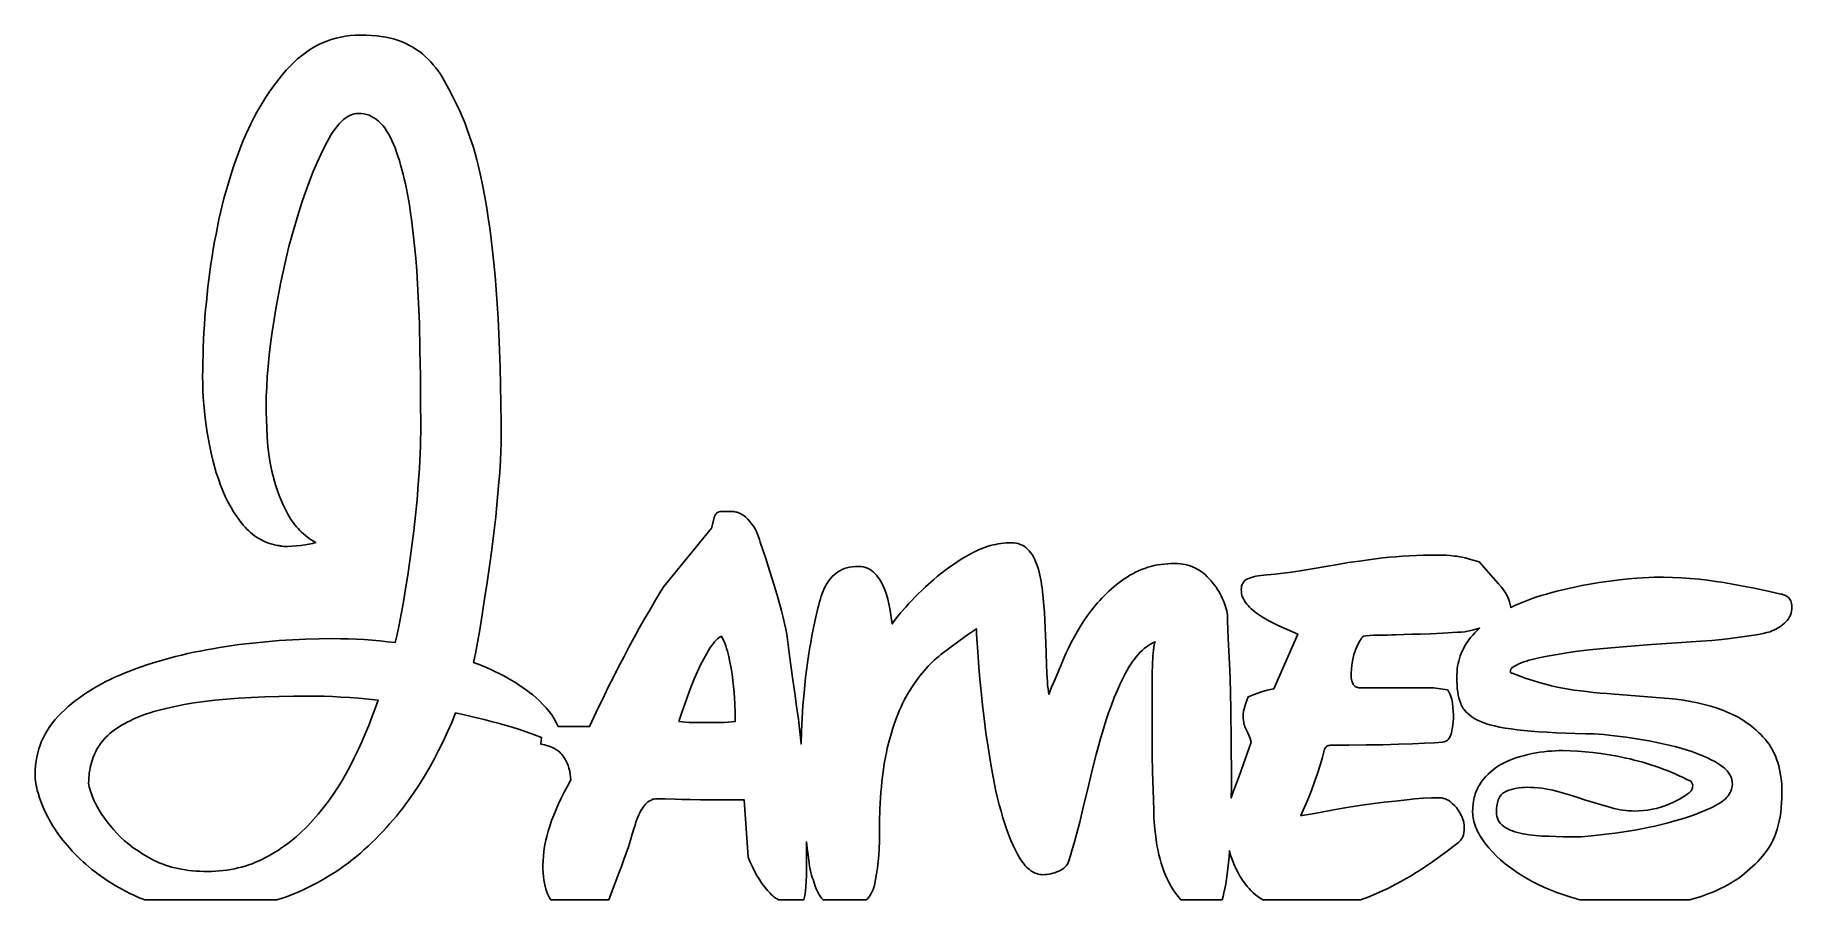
# Model space of a CAD drawing. Extents: x 2 to 190, y 3 to 96.
import ezdxf

# ---------------------------------------------------------------- set-up
doc = ezdxf.new("R2010")
doc.units = 0
doc.layers.add('CAMADA_1', color=18, linetype='CONTINUOUS')

msp = doc.modelspace()

# ---------------------------------------------------------------- linework, layer by layer
at = {"layer": 'CAMADA_1'}
for points in [[(13.84, 3.24), (13.54, 3.36), (13.24, 3.48), (12.66, 3.74), (12.24, 3.94), (11.84, 4.15), (11.44, 4.36), (11.05, 4.58), (10.66, 4.8), (10.29, 5.03), (9.92, 5.26), (9.55, 5.5), (9.2, 5.75), (8.85, 6), (8.51, 6.25), (8.18, 6.51), (7.86, 6.78), (7.54, 7.05), (7.23, 7.33), (6.93, 7.61), (6.64, 7.9), (6.35, 8.19), (6.07, 8.47), (5.81, 8.77), (5.55, 9.06), (5.3, 9.35), (5.06, 9.65), (4.83, 9.95), (4.61, 10.25), (4.4, 10.55), (4.2, 10.85), (4, 11.15), (3.82, 11.46), (3.64, 11.77), (3.48, 12.08), (3.32, 12.39), (3.04, 13), (2.79, 13.59), (2.58, 14.16), (2.41, 14.71), (2.33, 14.97), (2.27, 15.23), (2.22, 15.49), (2.18, 15.74), (2.14, 15.98), (2.12, 16.22), (2.11, 16.46), (2.1, 16.68), (2.11, 17.16), (2.15, 17.62), (2.2, 18.08), (2.28, 18.53), (2.38, 18.97), (2.5, 19.4), (2.64, 19.82), (2.8, 20.24), (2.99, 20.64), (3.2, 21.04), (3.43, 21.43), (3.68, 21.82), (3.96, 22.19), (4.25, 22.56), (4.57, 22.91), (4.91, 23.26), (5.27, 23.6), (5.64, 23.94), (6.03, 24.26), (6.43, 24.58), (6.84, 24.89), (7.27, 25.19), (7.71, 25.48), (8.16, 25.77), (8.63, 26.05), (9.11, 26.32), (9.61, 26.58), (10.12, 26.83), (10.64, 27.08), (11.17, 27.32), (11.72, 27.55), (12.29, 27.77), (12.86, 27.99), (13.44, 28.19), (14.04, 28.4), (14.64, 28.59), (15.25, 28.78), (15.87, 28.96), (16.49, 29.13), (17.13, 29.3), (17.77, 29.46), (18.43, 29.61), (19.09, 29.75), (19.76, 29.89), (20.44, 30.02), (21.12, 30.14), (21.82, 30.26), (22.53, 30.37), (23.95, 30.57), (25.37, 30.74), (26.79, 30.89), (28.22, 31.01), (29.64, 31.1), (31.07, 31.17), (32.5, 31.21), (33.93, 31.22), (34.78, 31.21), (35.63, 31.19), (36.48, 31.16), (37.33, 31.11), (38.17, 31.05), (39, 30.98), (39.81, 30.89), (40.62, 30.79), (40.83, 31.66), (41.05, 32.68), (41.28, 33.84), (41.52, 35.15), (41.75, 36.55), (41.98, 38.02), (42.2, 39.55), (42.42, 41.14), (42.62, 42.77), (42.8, 44.42), (42.97, 46.08), (43.11, 47.77), (43.23, 49.44), (43.31, 51.03), (43.34, 51.81), (43.36, 52.57), (43.37, 53.31), (43.37, 54.03), (43.36, 56.62), (43.33, 59.31), (43.28, 62.09), (43.22, 64.96), (43.17, 66.41), (43.11, 67.83), (43.03, 69.22), (42.94, 70.6), (42.83, 71.94), (42.71, 73.27), (42.57, 74.56), (42.42, 75.83), (42.25, 77.07), (42.16, 77.66), (42.06, 78.25), (41.95, 78.81), (41.85, 79.37), (41.73, 79.91), (41.61, 80.44), (41.49, 80.95), (41.35, 81.45), (41.22, 81.94), (41.08, 82.41), (40.93, 82.87), (40.78, 83.31), (40.62, 83.75), (40.46, 84.16), (40.29, 84.56), (40.11, 84.93), (39.92, 85.28), (39.72, 85.6), (39.52, 85.9), (39.31, 86.17), (39.08, 86.41), (38.85, 86.63), (38.61, 86.82), (38.36, 86.99), (38.11, 87.13), (37.84, 87.25), (37.57, 87.34), (37.28, 87.4), (36.99, 87.44), (36.69, 87.45), (36.46, 87.44), (36.24, 87.4), (36.02, 87.33), (35.79, 87.24), (35.57, 87.12), (35.34, 86.97), (35.12, 86.79), (34.9, 86.59), (34.68, 86.36), (34.46, 86.11), (34.24, 85.82), (34.01, 85.51), (33.79, 85.18), (33.57, 84.81), (33.35, 84.42), (33.14, 84), (32.7, 83.12), (32.28, 82.19), (31.87, 81.22), (31.46, 80.2), (31.07, 79.13), (30.69, 78.03), (30.32, 76.87), (29.95, 75.68), (29.6, 74.45), (29.27, 73.2), (28.96, 71.94), (28.67, 70.66), (28.39, 69.37), (28.13, 68.06), (27.89, 66.73), (27.67, 65.38), (27.47, 64.06), (27.3, 62.78), (27.15, 61.55), (27.03, 60.37), (26.94, 59.24), (26.88, 58.16), (26.84, 57.13), (26.82, 56.15), (26.83, 55.47), (26.85, 54.68), (26.88, 53.8), (26.93, 52.81), (26.96, 52.29), (27.01, 51.77), (27.07, 51.25), (27.14, 50.73), (27.23, 50.2), (27.33, 49.68), (27.44, 49.15), (27.57, 48.62), (27.71, 48.09), (27.86, 47.57), (28.04, 47.05), (28.23, 46.54), (28.44, 46.03), (28.66, 45.53), (28.9, 45.03), (29.16, 44.54), (29.29, 44.29), (29.44, 44.06), (29.58, 43.83), (29.74, 43.61), (29.9, 43.4), (30.07, 43.19), (30.25, 42.99), (30.43, 42.8), (30.62, 42.61), (30.81, 42.43), (31.02, 42.26), (31.23, 42.1), (31.44, 41.94), (31.66, 41.79), (31.89, 41.65), (32.13, 41.51), (31.79, 41.41), (31.41, 41.33), (30.99, 41.25), (30.54, 41.19), (30.07, 41.15), (29.61, 41.11), (29.16, 41.09), (28.73, 41.09), (28.53, 41.1), (28.44, 41.12), (28.36, 41.14), (28.28, 41.16), (28.19, 41.18), (27.99, 41.19), (27.73, 41.25), (27.47, 41.32), (27.22, 41.4), (26.97, 41.49), (26.73, 41.59), (26.49, 41.7), (26.25, 41.82), (26.03, 41.95), (25.8, 42.09), (25.59, 42.24), (25.37, 42.4), (25.16, 42.58), (24.96, 42.76), (24.76, 42.95), (24.57, 43.15), (24.38, 43.37), (24.02, 43.82), (23.67, 44.29), (23.34, 44.79), (23.03, 45.32), (22.73, 45.87), (22.45, 46.44), (22.19, 47.04), (21.94, 47.66), (21.71, 48.31), (21.49, 48.97), (21.29, 49.65), (21.11, 50.34), (20.94, 51.06), (20.78, 51.78), (20.64, 52.53), (20.51, 53.29), (20.4, 54.05), (20.3, 54.81), (20.22, 55.57), (20.15, 56.31), (20.1, 57.05), (20.06, 57.78), (20.04, 58.51), (20.03, 59.23), (20.04, 60.03), (20.05, 60.82), (20.07, 61.62), (20.1, 62.42), (20.13, 63.22), (20.17, 64.03), (20.23, 64.83), (20.28, 65.64), (20.35, 66.44), (20.43, 67.25), (20.51, 68.06), (20.6, 68.87), (20.7, 69.68), (20.8, 70.49), (20.92, 71.31), (21.04, 72.12), (21.17, 72.93), (21.31, 73.73), (21.46, 74.52), (21.61, 75.3), (21.77, 76.08), (21.95, 76.84), (22.13, 77.59), (22.31, 78.33), (22.51, 79.06), (22.71, 79.78), (22.93, 80.49), (23.15, 81.19), (23.38, 81.88), (23.62, 82.57), (23.86, 83.24), (24.12, 83.9), (24.38, 84.55), (24.65, 85.18), (24.93, 85.8), (25.22, 86.41), (25.52, 86.99), (25.83, 87.57), (26.14, 88.13), (26.46, 88.67), (26.8, 89.2), (27.14, 89.72), (27.49, 90.22), (27.85, 90.7), (28.21, 91.17), (28.59, 91.63), (28.98, 92.07), (29.37, 92.49), (29.77, 92.9), (30.18, 93.28), (30.6, 93.63), (31.03, 93.95), (31.47, 94.26), (31.92, 94.53), (32.38, 94.78), (32.84, 95), (33.32, 95.2), (33.8, 95.36), (34.3, 95.51), (34.8, 95.63), (35.31, 95.72), (35.83, 95.78), (36.36, 95.82), (36.9, 95.83), (37.5, 95.83), (38.07, 95.8), (38.62, 95.75), (39.14, 95.69), (39.64, 95.61), (40.12, 95.51), (40.56, 95.39), (40.99, 95.25), (41.39, 95.1), (41.78, 94.93), (42.16, 94.74), (42.53, 94.54), (42.88, 94.31), (43.22, 94.08), (43.54, 93.82), (43.85, 93.55), (44.15, 93.27), (44.44, 92.97), (44.71, 92.66), (44.98, 92.33), (45.23, 92), (45.47, 91.64), (45.7, 91.28), (45.92, 90.9), (46.35, 90.12), (46.77, 89.3), (47.19, 88.44), (47.62, 87.56), (47.78, 87.2), (47.94, 86.81), (48.11, 86.38), (48.28, 85.93), (48.63, 84.92), (49, 83.79), (49.18, 83.17), (49.37, 82.49), (49.55, 81.76), (49.73, 80.98), (49.91, 80.15), (50.08, 79.26), (50.26, 78.31), (50.43, 77.32), (50.6, 76.27), (50.76, 75.15), (50.91, 73.97), (51.05, 72.72), (51.19, 71.41), (51.32, 70.03), (51.43, 68.59), (51.54, 67.08), (51.64, 65.5), (51.73, 63.84), (51.8, 62.09), (51.86, 60.26), (51.91, 58.35), (51.94, 56.36), (51.96, 54.28), (51.97, 52.12), (51.95, 51.32), (51.9, 50.29), (51.82, 49.04), (51.7, 47.56), (51.56, 45.94), (51.39, 44.27), (51.19, 42.55), (50.96, 40.77), (50.72, 38.98), (50.47, 37.21), (50.21, 35.48), (49.95, 33.77), (49.69, 32.17), (49.45, 30.79), (49.22, 29.63), (49.11, 29.12), (49, 28.67), (49.5, 28.48), (49.98, 28.29), (50.46, 28.09), (50.93, 27.88), (51.38, 27.67), (51.83, 27.45), (52.26, 27.22), (52.68, 26.99), (53.1, 26.75), (53.5, 26.51), (53.89, 26.25), (54.27, 26), (54.64, 25.73), (55, 25.46), (55.35, 25.19), (55.68, 24.91), (56.08, 24.55), (56.45, 24.18), (56.79, 23.81), (57.1, 23.43), (57.39, 23.04), (57.64, 22.64), (57.87, 22.23), (58.07, 21.82), (61.43, 21.82), (62.15, 23.34), (63.02, 25.16), (63.51, 26.15), (64.02, 27.16), (64.54, 28.19), (65.09, 29.24), (65.65, 30.29), (66.21, 31.32), (66.76, 32.34), (67.32, 33.33), (67.87, 34.28), (68.39, 35.17), (68.9, 36), (69.39, 36.78), (74.48, 43.04), (74.8, 44.31), (74.91, 44.5), (74.97, 44.57), (75.03, 44.64), (75.09, 44.69), (75.15, 44.74), (75.21, 44.77), (75.28, 44.79), (75.42, 44.81), (75.58, 44.83), (75.97, 44.84), (76.6, 44.84), (76.74, 44.84), (76.87, 44.82), (77, 44.8), (77.12, 44.77), (77.25, 44.74), (77.38, 44.69), (77.5, 44.64), (77.63, 44.57), (77.75, 44.5), (77.87, 44.42), (78.11, 44.24), (78.34, 44.03), (78.57, 43.78), (78.78, 43.51), (78.97, 43.24), (79.15, 42.97), (79.3, 42.69), (79.42, 42.41), (79.53, 42.13), (79.62, 41.84), (79.68, 41.55), (80.32, 39.69), (80.53, 39.07), (80.74, 38.42), (80.95, 37.74), (81.17, 37.04), (81.58, 35.61), (81.96, 34.18), (82.14, 33.48), (82.29, 32.84), (82.43, 32.24), (82.55, 31.68), (82.76, 29.98), (82.97, 28.35), (83.18, 26.82), (83.39, 25.37), (83.6, 23.98), (83.78, 22.61), (83.94, 21.27), (84.08, 19.96), (84.08, 19.93), (84.12, 21.3), (84.18, 22.66), (84.27, 24.04), (84.39, 25.41), (84.47, 26.24), (84.56, 27.05), (84.66, 27.84), (84.76, 28.61), (84.87, 29.36), (84.99, 30.1), (85.11, 30.81), (85.24, 31.51), (85.56, 33.05), (85.88, 34.48), (85.96, 34.82), (86.05, 35.15), (86.14, 35.46), (86.23, 35.76), (86.34, 36.04), (86.44, 36.31), (86.56, 36.57), (86.67, 36.82), (86.8, 37.05), (86.93, 37.27), (87.08, 37.48), (87.24, 37.68), (87.41, 37.87), (87.6, 38.04), (87.79, 38.2), (88, 38.36), (88.22, 38.49), (88.46, 38.61), (88.71, 38.71), (88.98, 38.79), (89.27, 38.86), (89.57, 38.9), (89.89, 38.93), (90.23, 38.94), (90.49, 38.93), (90.73, 38.89), (90.97, 38.84), (91.19, 38.75), (91.41, 38.65), (91.61, 38.52), (91.8, 38.37), (91.98, 38.2), (92.14, 38.01), (92.3, 37.81), (92.45, 37.6), (92.59, 37.39), (92.71, 37.17), (92.83, 36.93), (92.94, 36.69), (93.04, 36.45), (93.21, 35.94), (93.36, 35.44), (93.48, 34.93), (93.57, 34.43), (93.83, 32.79), (93.9, 32.91), (94, 33.06), (94.3, 33.45), (94.72, 33.96), (95.27, 34.59), (95.58, 34.94), (95.91, 35.29), (96.26, 35.65), (96.62, 36.01), (97, 36.38), (97.39, 36.75), (98.24, 37.51), (98.68, 37.89), (99.14, 38.26), (99.61, 38.62), (100.09, 38.97), (100.59, 39.31), (101.1, 39.64), (101.63, 39.96), (102.16, 40.27), (102.43, 40.41), (102.71, 40.55), (102.98, 40.68), (103.25, 40.8), (103.53, 40.91), (103.8, 41.01), (104.08, 41.1), (104.35, 41.18), (104.63, 41.25), (104.9, 41.31), (105.18, 41.37), (105.46, 41.41), (105.73, 41.44), (106.01, 41.47), (106.29, 41.48), (106.57, 41.49), (106.83, 41.48), (107.07, 41.44), (107.31, 41.39), (107.53, 41.31), (107.75, 41.22), (107.95, 41.1), (108.14, 40.96), (108.32, 40.8), (108.48, 40.62), (108.64, 40.42), (108.79, 40.21), (108.93, 39.99), (109.05, 39.75), (109.17, 39.49), (109.28, 39.22), (109.38, 38.94), (109.47, 38.64), (109.55, 38.34), (109.63, 38.02), (109.7, 37.69), (109.76, 37.36), (109.82, 37.01), (109.86, 36.65), (109.91, 36.29), (109.98, 35.54), (110.05, 34.78), (110.12, 34), (110.17, 33.21), (110.27, 30.76), (110.33, 28.49), (110.37, 27.47), (110.43, 26.59), (110.46, 26.21), (110.5, 25.85), (110.55, 25.54), (110.6, 25.25), (110.89, 26.01), (111.25, 26.88), (112.14, 29.02), (112.4, 29.61), (112.68, 30.21), (112.97, 30.79), (113.29, 31.38), (113.62, 31.96), (113.98, 32.54), (114.35, 33.12), (114.74, 33.69), (114.94, 33.97), (115.15, 34.25), (115.36, 34.52), (115.58, 34.79), (115.8, 35.05), (116.03, 35.31), (116.27, 35.56), (116.51, 35.81), (116.76, 36.05), (117.02, 36.29), (117.27, 36.52), (117.54, 36.75), (117.81, 36.97), (118.09, 37.19), (118.66, 37.61), (118.96, 37.81), (119.26, 38), (119.56, 38.17), (119.87, 38.33), (120.19, 38.48), (120.52, 38.62), (120.85, 38.74), (121.18, 38.85), (121.52, 38.94), (121.87, 39.03), (122.22, 39.1), (122.58, 39.16), (122.94, 39.2), (123.31, 39.23), (123.69, 39.25), (124.07, 39.26), (124.36, 39.25), (124.64, 39.23), (124.92, 39.19), (125.19, 39.14), (125.45, 39.08), (125.71, 39), (125.96, 38.9), (126.21, 38.79), (126.45, 38.67), (126.68, 38.53), (126.91, 38.38), (127.13, 38.21), (127.34, 38.03), (127.55, 37.84), (127.75, 37.63), (127.95, 37.4), (128.13, 37.17), (128.31, 36.94), (128.48, 36.71), (128.63, 36.48), (128.78, 36.25), (128.91, 36.02), (129.04, 35.79), (129.15, 35.56), (129.26, 35.33), (129.35, 35.1), (129.43, 34.87), (129.51, 34.65), (129.57, 34.42), (129.62, 34.19), (129.66, 33.97), (129.7, 33.74), (129.71, 33.1), (129.74, 32.26), (129.79, 31.19), (129.85, 29.92), (129.93, 28.5), (129.99, 26.98), (130.03, 25.37), (130.07, 23.66), (130.11, 20.08), (130.12, 16.34), (130.12, 15.24), (130.11, 14.16), (130.28, 14.72), (130.49, 15.29), (130.94, 16.49), (131.38, 17.69), (131.81, 18.9), (132.24, 20.12), (132.13, 20.52), (132, 20.89), (131.86, 21.21), (131.79, 21.36), (131.71, 21.5), (131.64, 21.63), (131.57, 21.78), (131.52, 21.94), (131.47, 22.11), (131.44, 22.28), (131.41, 22.47), (131.4, 22.67), (131.39, 22.88), (131.4, 23.18), (131.43, 23.46), (131.48, 23.71), (131.55, 23.94), (131.72, 24.41), (131.92, 25), (132.57, 25.22), (133.25, 25.48), (133.6, 25.6), (133.95, 25.7), (134.31, 25.78), (134.68, 25.85), (137.23, 31.68), (135.21, 32.58), (134.69, 32.83), (134.19, 33.09), (133.71, 33.36), (133.25, 33.65), (133.03, 33.79), (132.82, 33.94), (132.62, 34.1), (132.43, 34.26), (132.25, 34.42), (132.08, 34.58), (131.91, 34.75), (131.76, 34.92), (131.63, 35.09), (131.51, 35.27), (131.41, 35.46), (131.33, 35.65), (131.26, 35.84), (131.22, 36.04), (131.19, 36.25), (131.18, 36.46), (131.19, 36.66), (131.22, 36.85), (131.28, 37.02), (131.35, 37.17), (131.45, 37.31), (131.57, 37.43), (131.71, 37.54), (131.87, 37.62), (132.05, 37.7), (132.26, 37.77), (132.48, 37.83), (132.73, 37.89), (133, 37.94), (133.29, 37.98), (133.6, 38.02), (133.94, 38.05), (134.8, 38.12), (135.68, 38.21), (136.57, 38.33), (137.49, 38.47), (141.53, 39.16), (142.64, 39.35), (143.82, 39.52), (145.06, 39.69), (146.35, 39.85), (147.03, 39.93), (147.72, 39.99), (148.43, 40.05), (149.16, 40.09), (149.92, 40.13), (150.69, 40.15), (151.48, 40.17), (152.29, 40.17), (152.68, 40.16), (153.09, 40.14), (153.53, 40.11), (153.99, 40.06), (154.24, 40.03), (154.52, 39.99), (154.81, 39.93), (155.13, 39.85), (155.84, 39.67), (156.64, 39.43), (158.71, 37.09), (158.99, 36.77), (159.23, 36.44), (159.45, 36.12), (159.63, 35.8), (159.77, 35.49), (159.89, 35.17), (159.93, 35.02), (159.97, 34.86), (160, 34.71), (160.02, 34.55), (160.54, 34.79), (161.07, 35.02), (161.61, 35.24), (162.15, 35.44), (162.71, 35.64), (163.27, 35.82), (163.85, 35.99), (164.43, 36.15), (165.09, 36.32), (165.74, 36.47), (166.38, 36.62), (167.02, 36.76), (167.64, 36.89), (168.26, 37), (168.87, 37.11), (169.47, 37.21), (170.62, 37.38), (171.67, 37.51), (172.63, 37.62), (173.5, 37.69), (174.79, 37.77), (175.36, 37.79), (176.36, 37.78), (177.34, 37.76), (178.3, 37.71), (179.24, 37.65), (180.17, 37.57), (181.08, 37.47), (181.97, 37.35), (182.84, 37.21), (184.51, 36.91), (186.09, 36.61), (187.56, 36.3), (188.94, 35.99), (189.07, 35.96), (189.19, 35.92), (189.31, 35.88), (189.42, 35.83), (189.52, 35.77), (189.62, 35.71), (189.71, 35.64), (189.79, 35.57), (189.86, 35.48), (189.93, 35.37), (189.98, 35.25), (190.03, 35.11), (190.06, 34.96), (190.09, 34.79), (190.1, 34.6), (190.11, 34.4), (190.07, 34.17), (190.02, 33.94), (189.95, 33.73), (189.85, 33.54), (189.75, 33.35), (189.62, 33.17), (189.47, 33.01), (189.31, 32.86), (189.14, 32.72), (188.96, 32.58), (188.77, 32.46), (188.58, 32.34), (188.39, 32.23), (188.19, 32.13), (187.98, 32.04), (187.77, 31.96), (187.42, 31.86), (187.02, 31.76), (186.55, 31.67), (186.02, 31.59), (185.03, 31.44), (184.27, 31.32), (183.51, 31.22), (182.6, 31.12), (181.55, 31.03), (180.35, 30.95), (177.76, 30.78), (175.09, 30.58), (172.45, 30.37), (169.95, 30.15), (168.8, 30.05), (167.8, 29.94), (166.94, 29.84), (166.23, 29.73), (164.99, 29.52), (163.93, 29.33), (163.03, 29.15), (162.31, 28.99), (162, 28.9), (161.7, 28.81), (161.41, 28.72), (161.14, 28.62), (160.88, 28.51), (160.64, 28.39), (160.41, 28.27), (160.19, 28.14), (160.09, 28.03), (160.03, 27.93), (159.99, 27.82), (159.97, 27.71), (159.98, 27.66), (159.99, 27.62), (160, 27.58), (160.03, 27.55), (160.06, 27.53), (160.09, 27.51), (160.14, 27.5), (160.19, 27.5), (160.94, 27.22), (161.68, 26.96), (162.39, 26.73), (163.08, 26.52), (163.74, 26.33), (164.38, 26.17), (165, 26.03), (165.6, 25.91), (166.19, 25.81), (166.82, 25.71), (167.47, 25.62), (168.14, 25.54), (168.85, 25.46), (169.58, 25.39), (170.33, 25.33), (171.11, 25.27), (176.95, 24.8), (177.74, 24.72), (178.51, 24.62), (179.26, 24.49), (180, 24.35), (180.72, 24.17), (181.43, 23.98), (182.11, 23.76), (182.79, 23.52), (183.11, 23.39), (183.44, 23.25), (183.75, 23.11), (184.06, 22.95), (184.36, 22.79), (184.66, 22.62), (184.94, 22.44), (185.23, 22.25), (185.5, 22.05), (185.77, 21.85), (186.03, 21.64), (186.29, 21.41), (186.54, 21.18), (186.78, 20.95), (187.01, 20.7), (187.24, 20.45), (187.46, 20.18), (187.66, 19.9), (187.86, 19.61), (188.03, 19.31), (188.19, 18.99), (188.34, 18.66), (188.48, 18.32), (188.59, 17.97), (188.7, 17.6), (188.79, 17.22), (188.87, 16.82), (188.93, 16.42), (188.98, 16), (189.02, 15.57), (189.04, 15.12), (189.05, 14.66), (189.04, 14.13), (189.01, 13.61), (188.97, 13.1), (188.92, 12.61), (188.84, 12.14), (188.75, 11.68), (188.65, 11.23), (188.53, 10.8), (188.39, 10.39), (188.24, 9.99), (188.07, 9.61), (187.88, 9.24), (187.68, 8.89), (187.46, 8.55), (187.23, 8.23), (186.98, 7.93), (186.72, 7.63), (186.45, 7.35), (186.18, 7.07), (185.9, 6.81), (185.62, 6.55), (185.34, 6.3), (185.04, 6.06), (184.75, 5.83), (184.45, 5.61), (184.14, 5.4), (183.83, 5.2), (183.52, 5), (183.19, 4.82), (182.87, 4.64), (182.54, 4.48), (182.2, 4.32), (181.82, 4.15), (181.44, 3.99), (181.06, 3.84), (180.67, 3.7), (180.29, 3.57), (179.91, 3.45), (179.53, 3.34), (179.15, 3.24), (167.43, 3.24), (166.94, 3.38), (166.45, 3.52), (165.69, 3.77), (164.95, 4.03), (164.24, 4.31), (163.56, 4.61), (162.89, 4.92), (162.25, 5.25), (161.63, 5.6), (161.04, 5.96), (160.47, 6.34), (159.93, 6.73), (159.42, 7.12), (158.94, 7.53), (158.49, 7.94), (158.07, 8.37), (157.68, 8.81), (157.32, 9.25), (157.15, 9.48), (157, 9.7), (156.85, 9.92), (156.72, 10.14), (156.59, 10.36), (156.48, 10.58), (156.38, 10.79), (156.29, 11), (156.21, 11.21), (156.14, 11.42), (156.08, 11.63), (156.03, 11.84), (155.99, 12.04), (155.96, 12.25), (155.95, 12.45), (155.94, 12.65), (155.96, 13.12), (156, 13.56), (156.03, 13.78), (156.07, 13.99), (156.12, 14.2), (156.17, 14.4), (156.23, 14.59), (156.29, 14.79), (156.37, 14.97), (156.45, 15.15), (156.54, 15.33), (156.63, 15.5), (156.74, 15.67), (156.84, 15.83), (157.08, 16.14), (157.33, 16.43), (157.6, 16.71), (157.88, 16.97), (158.18, 17.21), (158.5, 17.44), (158.83, 17.65), (159.18, 17.85), (159.54, 18.03), (159.91, 18.19), (160.29, 18.34), (160.68, 18.48), (161.07, 18.61), (161.48, 18.72), (161.89, 18.82), (162.31, 18.91), (162.73, 18.98), (163.15, 19.05), (163.57, 19.1), (163.98, 19.15), (164.39, 19.18), (164.8, 19.21), (165.2, 19.22), (165.6, 19.23), (166.38, 19.21), (167.17, 19.18), (167.99, 19.11), (168.82, 19.03), (169.67, 18.91), (170.54, 18.78), (171.43, 18.62), (172.34, 18.43), (172.79, 18.33), (173.24, 18.22), (173.69, 18.1), (174.14, 17.98), (174.59, 17.84), (175.03, 17.71), (175.47, 17.56), (175.9, 17.41), (176.34, 17.25), (176.77, 17.08), (177.19, 16.91), (177.62, 16.73), (178.04, 16.54), (178.46, 16.35), (178.87, 16.15), (179.28, 15.94), (179.38, 15.83), (179.44, 15.72), (179.48, 15.62), (179.5, 15.51), (179.48, 15.31), (179.47, 15.22), (179.44, 15.14), (179.41, 15.06), (179.38, 15), (179.33, 14.93), (179.28, 14.88), (179.11, 14.71), (178.9, 14.55), (178.66, 14.38), (178.38, 14.21), (178.07, 14.04), (177.73, 13.86), (177.36, 13.68), (176.95, 13.5), (176.52, 13.32), (176.08, 13.17), (175.63, 13.04), (175.17, 12.94), (174.7, 12.86), (174.22, 12.8), (173.74, 12.77), (173.24, 12.75), (172.94, 12.76), (172.64, 12.78), (172.34, 12.81), (172.03, 12.85), (171.72, 12.9), (171.4, 12.96), (171.07, 13.04), (170.74, 13.13), (169.38, 13.52), (167.93, 13.97), (167.19, 14.21), (166.43, 14.44), (165.67, 14.66), (164.91, 14.88), (164.52, 14.98), (164.14, 15.06), (163.75, 15.13), (163.36, 15.19), (162.96, 15.24), (162.57, 15.27), (162.18, 15.29), (161.78, 15.3), (161.49, 15.29), (161.2, 15.27), (160.92, 15.24), (160.64, 15.19), (160.36, 15.13), (160.09, 15.06), (159.82, 14.98), (159.55, 14.88), (159.42, 14.82), (159.3, 14.75), (159.19, 14.67), (159.09, 14.58), (158.99, 14.48), (158.9, 14.36), (158.82, 14.24), (158.75, 14.11), (158.69, 13.96), (158.64, 13.81), (158.59, 13.64), (158.56, 13.46), (158.53, 13.28), (158.51, 13.08), (158.49, 12.87), (158.49, 12.65), (158.5, 12.41), (158.54, 12.19), (158.6, 11.98), (158.69, 11.79), (158.8, 11.6), (158.94, 11.42), (159.1, 11.26), (159.28, 11.11), (159.49, 10.97), (159.71, 10.84), (159.95, 10.72), (160.2, 10.62), (160.47, 10.52), (160.75, 10.44), (161.04, 10.37), (161.35, 10.31), (162, 10.22), (162.68, 10.14), (163.38, 10.08), (164.11, 10.05), (165.6, 10.01), (167.08, 10), (167.58, 10.01), (168.32, 10.07), (169.3, 10.17), (170.53, 10.31), (171.21, 10.4), (171.9, 10.5), (172.59, 10.6), (173.29, 10.72), (174, 10.86), (174.71, 11), (175.43, 11.15), (176.15, 11.32), (176.87, 11.5), (177.58, 11.69), (178.26, 11.89), (178.93, 12.1), (179.57, 12.33), (180.2, 12.56), (180.81, 12.81), (181.41, 13.07), (181.69, 13.21), (181.95, 13.34), (182.2, 13.48), (182.43, 13.63), (182.64, 13.78), (182.83, 13.93), (183, 14.08), (183.16, 14.24), (183.29, 14.4), (183.41, 14.56), (183.51, 14.73), (183.59, 14.9), (183.66, 15.08), (183.7, 15.25), (183.73, 15.43), (183.74, 15.62), (183.73, 15.79), (183.71, 15.96), (183.68, 16.12), (183.63, 16.28), (183.56, 16.44), (183.49, 16.6), (183.4, 16.75), (183.29, 16.9), (183.17, 17.05), (183.04, 17.2), (182.89, 17.34), (182.73, 17.48), (182.55, 17.61), (182.36, 17.75), (182.16, 17.88), (181.94, 18.01), (181.47, 18.25), (180.99, 18.49), (180.48, 18.71), (179.95, 18.92), (179.39, 19.12), (178.81, 19.31), (178.21, 19.49), (177.59, 19.65), (176.95, 19.81), (176.31, 19.95), (175.66, 20.09), (175.01, 20.22), (174.36, 20.34), (173.71, 20.46), (173.05, 20.56), (172.39, 20.66), (171.74, 20.75), (171.12, 20.82), (170.53, 20.88), (169.97, 20.94), (169.45, 20.98), (168.95, 21.01), (168.48, 21.02), (168.04, 21.03), (166.93, 21.06), (165.87, 21.1), (164.87, 21.14), (163.93, 21.19), (163.04, 21.25), (162.21, 21.31), (161.43, 21.38), (160.72, 21.45), (160.05, 21.54), (159.42, 21.64), (158.83, 21.74), (158.29, 21.87), (157.79, 22), (157.33, 22.14), (156.9, 22.3), (156.53, 22.46), (156.18, 22.64), (155.87, 22.83), (155.59, 23.04), (155.47, 23.15), (155.35, 23.26), (155.23, 23.37), (155.13, 23.49), (155.03, 23.61), (154.94, 23.74), (154.86, 23.86), (154.79, 23.99), (154.73, 24.13), (154.67, 24.27), (154.57, 24.55), (154.48, 24.86), (154.41, 25.18), (154.35, 25.53), (154.3, 25.89), (154.27, 26.26), (154.25, 26.66), (154.24, 27.08), (154.25, 27.38), (154.27, 27.68), (154.3, 27.97), (154.34, 28.26), (154.39, 28.54), (154.45, 28.82), (154.53, 29.09), (154.62, 29.36), (154.71, 29.62), (154.83, 29.88), (154.95, 30.13), (155.08, 30.38), (155.23, 30.62), (155.38, 30.86), (155.55, 31.09), (155.73, 31.32), (155.96, 31.59), (156.19, 31.85), (156.44, 32.1), (156.69, 32.34), (156.06, 32.16), (155.57, 32.04), (155.12, 31.96), (154.7, 31.91), (154.5, 31.9), (154.31, 31.89), (152.75, 31.8), (151.45, 31.74), (150.36, 31.7), (149.43, 31.68), (148.58, 31.67), (147.73, 31.63), (147.29, 31.61), (146.83, 31.59), (145.82, 31.58), (145.32, 31.57), (144.89, 31.55), (144.53, 31.52), (144.23, 31.47), (144.15, 31.38), (144.06, 31.26), (143.97, 31.13), (143.87, 30.97), (143.66, 30.58), (143.43, 30.09), (143.32, 29.81), (143.23, 29.5), (143.14, 29.16), (143.08, 28.79), (143.02, 28.39), (142.99, 27.96), (142.96, 27.5), (142.96, 27.01), (142.97, 26.85), (143.01, 26.68), (143.08, 26.51), (143.17, 26.32), (143.23, 26.24), (143.3, 26.16), (143.37, 26.1), (143.46, 26.05), (143.56, 26.01), (143.67, 25.98), (143.78, 25.96), (143.91, 25.95), (151.76, 25.95), (153.25, 25.74), (153.35, 25.6), (153.44, 25.45), (153.52, 25.29), (153.59, 25.12), (153.66, 24.93), (153.71, 24.74), (153.75, 24.53), (153.78, 24.31), (153.83, 23.87), (153.86, 23.45), (153.88, 23.05), (153.89, 22.66), (153.87, 22.33), (153.83, 21.96), (153.77, 21.56), (153.67, 21.13), (153.61, 20.91), (153.53, 20.72), (153.44, 20.56), (153.33, 20.42), (153.2, 20.31), (153.06, 20.22), (152.9, 20.16), (152.72, 20.12), (151.87, 20.06), (150.8, 20.01), (149.51, 19.96), (148, 19.91), (146.33, 19.86), (144.56, 19.83), (142.7, 19.81), (140.73, 19.8), (140.63, 19.79), (140.53, 19.77), (140.44, 19.74), (140.36, 19.69), (140.28, 19.63), (140.21, 19.56), (140.15, 19.47), (140.09, 19.38), (139.87, 18.52), (139.62, 17.65), (139.34, 16.77), (139.03, 15.87), (138.7, 14.97), (138.34, 14.07), (137.96, 13.17), (137.55, 12.27), (137.69, 12.28), (137.91, 12.3), (138.59, 12.41), (139.59, 12.59), (140.89, 12.85), (141.65, 12.99), (142.48, 13.14), (143.38, 13.28), (144.35, 13.42), (145.39, 13.56), (146.49, 13.7), (147.66, 13.83), (148.9, 13.96), (149.76, 14.06), (150.65, 14.12), (151.54, 14.16), (152.4, 14.18), (152.52, 14.17), (152.64, 14.16), (152.75, 14.14), (152.87, 14.11), (152.99, 14.07), (153.1, 14.03), (153.22, 13.97), (153.33, 13.91), (153.55, 13.76), (153.77, 13.58), (153.99, 13.36), (154.2, 13.12), (154.4, 12.85), (154.58, 12.58), (154.72, 12.32), (154.84, 12.05), (154.93, 11.79), (155, 11.52), (155.04, 11.26), (155.05, 10.99), (155.04, 10.71), (155.01, 10.46), (154.96, 10.22), (154.89, 10.01), (154.8, 9.82), (154.69, 9.66), (154.63, 9.59), (154.57, 9.52), (154.49, 9.46), (154.42, 9.4), (153.85, 8.95), (153.2, 8.46), (152.47, 7.92), (151.66, 7.33), (151.23, 7.03), (150.78, 6.73), (150.32, 6.42), (149.84, 6.13), (149.35, 5.83), (148.84, 5.53), (148.32, 5.24), (147.79, 4.95), (147.32, 4.7), (146.86, 4.47), (146.38, 4.24), (145.9, 4.03), (145.42, 3.82), (144.93, 3.62), (144.43, 3.43), (143.93, 3.24), (133.49, 3.25), (133.22, 3.41), (132.95, 3.6), (132.7, 3.79), (132.46, 4), (132.23, 4.21), (132.01, 4.45), (131.8, 4.69), (131.6, 4.95), (131.31, 5.36), (131.04, 5.79), (130.8, 6.22), (130.57, 6.66), (130.37, 7.11), (130.2, 7.57), (130.04, 8.03), (129.91, 8.5), (129.87, 7.83), (129.81, 7.2), (129.75, 6.59), (129.68, 6.01), (129.6, 5.46), (129.52, 4.94), (129.43, 4.45), (129.32, 3.98), (129.23, 3.59), (129.13, 3.25), (124.71, 3.25), (124.42, 3.59), (124.15, 3.95), (123.9, 4.31), (123.67, 4.69), (123.45, 5.08), (123.25, 5.48), (123.07, 5.89), (122.91, 6.31), (122.75, 6.75), (122.61, 7.19), (122.49, 7.62), (122.37, 8.05), (122.28, 8.48), (122.19, 8.91), (122.12, 9.34), (122.06, 9.76), (121.96, 10.54), (121.9, 11.17), (121.86, 11.65), (121.84, 11.99), (121.83, 12.8), (121.79, 13.95), (121.69, 16.98), (121.65, 18.7), (121.63, 20.48), (121.63, 24.09), (121.65, 26.39), (121.66, 27.45), (121.69, 28.44), (121.72, 29.3), (121.75, 29.67), (121.78, 30), (121.81, 30.28), (121.85, 30.52), (121.9, 30.72), (121.95, 30.88), (121.71, 30.76), (121.48, 30.63), (121.25, 30.49), (121.03, 30.33), (120.8, 30.15), (120.59, 29.96), (120.37, 29.75), (120.16, 29.52), (119.95, 29.28), (119.75, 29.03), (119.55, 28.76), (119.35, 28.47), (119.16, 28.17), (118.97, 27.85), (118.79, 27.51), (118.61, 27.16), (118.26, 26.43), (117.92, 25.68), (117.59, 24.9), (117.28, 24.1), (116.98, 23.27), (116.7, 22.42), (116.43, 21.54), (116.17, 20.64), (115.67, 18.81), (115.2, 16.98), (114.75, 15.15), (114.31, 13.32), (113.89, 11.58), (113.69, 10.77), (113.49, 10.01), (113.29, 9.3), (113.1, 8.63), (112.91, 8.01), (112.72, 7.43), (112.66, 7.25), (112.57, 7.08), (112.47, 6.92), (112.35, 6.78), (112.21, 6.64), (112.04, 6.52), (111.86, 6.41), (111.66, 6.31), (111.45, 6.23), (111.23, 6.15), (111.02, 6.09), (110.81, 6.04), (110.6, 5.99), (110.39, 5.97), (110.17, 5.95), (109.96, 5.94), (109.79, 5.95), (109.62, 5.97), (109.45, 6), (109.29, 6.05), (109.13, 6.11), (108.97, 6.18), (108.82, 6.27), (108.66, 6.37), (108.51, 6.48), (108.36, 6.61), (108.21, 6.74), (108.07, 6.9), (107.93, 7.06), (107.79, 7.24), (107.65, 7.43), (107.52, 7.64), (107.26, 8.08), (107.01, 8.55), (106.76, 9.06), (106.53, 9.59), (106.3, 10.16), (106.08, 10.75), (105.87, 11.38), (105.66, 12.04), (105.47, 12.73), (105.28, 13.43), (105.1, 14.15), (104.93, 14.88), (104.77, 15.63), (104.62, 16.4), (104.47, 17.18), (104.34, 17.98), (104.09, 19.58), (103.86, 21.14), (103.66, 22.66), (103.49, 24.14), (103.34, 25.55), (103.21, 26.88), (103.1, 28.13), (103.01, 29.28), (102.94, 30.31), (102.89, 31.14), (102.86, 31.79), (102.85, 32.26), (101.9, 31.61), (100.94, 30.93), (99.99, 30.23), (99.03, 29.5), (98.8, 29.31), (98.56, 29.11), (98.33, 28.91), (98.1, 28.69), (97.88, 28.48), (97.66, 28.25), (97.23, 27.77), (96.81, 27.27), (96.41, 26.73), (96.02, 26.17), (95.64, 25.57), (95.45, 25.26), (95.28, 24.94), (95.1, 24.61), (94.93, 24.27), (94.77, 23.93), (94.61, 23.57), (94.46, 23.2), (94.31, 22.83), (94.17, 22.44), (94.03, 22.04), (93.9, 21.64), (93.77, 21.22), (93.53, 20.37), (93.3, 19.47), (93.2, 19.01), (93.1, 18.53), (93.01, 18.03), (92.93, 17.52), (92.86, 17), (92.79, 16.46), (92.72, 15.91), (92.67, 15.35), (92.62, 14.76), (92.57, 14.17), (92.51, 12.94), (92.47, 11.64), (92.45, 10.29), (92.45, 9.51), (92.42, 8.76), (92.38, 8.03), (92.32, 7.34), (92.25, 6.67), (92.16, 6.03), (92.05, 5.41), (91.92, 4.83), (91.86, 4.58), (91.78, 4.35), (91.69, 4.14), (91.59, 3.93), (91.47, 3.74), (91.35, 3.56), (91.2, 3.4), (91.05, 3.25), (86.43, 3.24), (86.27, 3.43), (86.12, 3.64), (85.97, 3.87), (85.83, 4.13), (85.7, 4.42), (85.58, 4.72), (85.46, 5.06), (85.35, 5.41), (85.27, 5.64), (85.19, 5.9), (85.12, 6.18), (85.05, 6.5), (84.99, 6.85), (84.93, 7.22), (84.82, 8.06), (84.74, 8.75), (84.66, 9.45), (84.67, 9.08), (84.66, 7.81), (84.65, 6.74), (84.64, 5.87), (84.61, 5.21), (84.58, 4.69), (84.53, 4.19), (84.46, 3.71), (84.37, 3.25), (81.65, 3.24), (81.5, 3.34), (81.35, 3.44), (81.2, 3.55), (81.05, 3.67), (80.9, 3.8), (80.76, 3.95), (80.62, 4.1), (80.48, 4.26), (80.18, 4.62), (79.89, 5.01), (79.61, 5.43), (79.35, 5.86), (79.1, 6.32), (78.86, 6.79), (78.63, 7.29), (78.41, 7.81), (77.98, 13.96), (74.59, 13.96), (73.3, 13.97), (72.21, 13.98), (71.32, 13.99), (70.61, 14.02), (69.53, 14.06), (68.75, 14.07), (68.51, 14.06), (68.33, 14.04), (68.2, 14.01), (68.15, 13.99), (68.12, 13.96), (67.97, 13.9), (67.83, 13.82), (67.69, 13.73), (67.56, 13.62), (67.43, 13.49), (67.3, 13.34), (67.18, 13.18), (67.05, 13), (66.94, 12.8), (66.82, 12.58), (66.71, 12.35), (66.6, 12.1), (66.5, 11.84), (66.4, 11.56), (66.3, 11.26), (66.21, 10.94), (66.01, 10.28), (65.81, 9.62), (65.59, 8.94), (65.36, 8.25), (65.11, 7.55), (64.85, 6.83), (64.58, 6.11), (64.3, 5.37), (63.49, 3.25), (57.28, 3.25), (57.16, 3.46), (57.05, 3.67), (56.95, 3.88), (56.87, 4.1), (56.77, 4.4), (56.68, 4.71), (56.61, 5.05), (56.55, 5.4), (56.5, 5.76), (56.47, 6.15), (56.45, 6.55), (56.44, 6.96), (56.46, 7.44), (56.49, 7.94), (56.55, 8.45), (56.63, 8.96), (56.73, 9.49), (56.86, 10.03), (57.01, 10.59), (57.19, 11.15), (57.38, 11.73), (57.61, 12.32), (57.85, 12.92), (58.12, 13.53), (58.41, 14.15), (58.72, 14.78), (59.06, 15.43), (59.42, 16.09), (59.4, 16.4), (59.37, 16.72), (59.31, 17.03), (59.23, 17.33), (59.13, 17.64), (59, 17.94), (58.85, 18.23), (58.67, 18.53), (58.58, 18.67), (58.47, 18.8), (58.36, 18.93), (58.24, 19.05), (58.12, 19.16), (57.98, 19.27), (57.84, 19.36), (57.69, 19.45), (57.54, 19.54), (57.37, 19.61), (57.2, 19.68), (57.02, 19.74), (56.84, 19.79), (56.64, 19.84), (56.44, 19.88), (56.23, 19.91), (56.31, 20.64), (55.54, 20.92), (54.76, 21.2), (53.95, 21.47), (53.14, 21.72), (52.39, 21.94), (51.64, 22.16), (50.89, 22.36), (50.14, 22.56), (49.38, 22.75), (48.62, 22.93), (47.86, 23.1), (47.09, 23.26), (46.68, 22.23), (46.24, 21.22), (45.78, 20.21), (45.28, 19.22), (44.77, 18.23), (44.22, 17.26), (43.65, 16.3), (43.06, 15.36), (42.75, 14.89), (42.43, 14.43), (42.11, 13.97), (41.78, 13.52), (41.45, 13.08), (41.11, 12.64), (40.76, 12.21), (40.4, 11.79), (40.04, 11.37), (39.67, 10.96), (39.3, 10.55), (38.92, 10.16), (38.53, 9.76), (38.14, 9.38), (37.73, 8.99), (37.33, 8.62), (36.91, 8.25), (36.49, 7.9), (36.06, 7.55), (35.62, 7.21), (35.18, 6.88), (34.73, 6.56), (34.27, 6.25), (33.8, 5.95), (33.32, 5.66), (32.84, 5.38), (32.35, 5.11), (31.86, 4.85), (31.35, 4.6), (30.84, 4.36), (30.32, 4.12), (29.79, 3.9), (29.35, 3.72), (28.9, 3.55), (28.44, 3.39), (27.98, 3.24)], [(70.98, 22.35), (71.35, 22.3), (71.72, 22.27), (72.09, 22.25), (72.47, 22.24), (75.44, 22.24), (75.85, 22.25), (76.26, 22.27), (76.65, 22.3), (77.03, 22.35), (77.02, 23.19), (76.98, 24.26), (76.94, 24.85), (76.9, 25.46), (76.84, 26.1), (76.76, 26.75), (76.68, 27.41), (76.58, 28.05), (76.46, 28.68), (76.34, 29.3), (76.27, 29.6), (76.19, 29.89), (76.1, 30.17), (76.01, 30.45), (75.9, 30.72), (75.79, 30.98), (75.67, 31.23), (75.54, 31.47), (75.41, 31.4), (75.27, 31.31), (75.12, 31.19), (74.97, 31.05), (74.82, 30.87), (74.66, 30.67), (74.49, 30.45), (74.32, 30.2), (74.15, 29.93), (73.98, 29.64), (73.65, 29.04), (73.32, 28.4), (73, 27.7), (72.68, 26.98), (72.39, 26.26), (72.1, 25.53), (71.83, 24.79), (71.35, 23.43)], [(20.56, 6.29), (20.98, 6.29), (21.4, 6.31), (21.82, 6.34), (22.22, 6.38), (22.63, 6.43), (23.03, 6.49), (23.42, 6.57), (23.81, 6.66), (24.2, 6.76), (24.58, 6.87), (24.96, 6.99), (25.33, 7.12), (25.69, 7.27), (26.06, 7.42), (26.42, 7.59), (26.77, 7.77), (27.12, 7.96), (27.46, 8.16), (27.81, 8.37), (28.14, 8.58), (28.48, 8.8), (28.8, 9.03), (29.13, 9.27), (29.45, 9.52), (29.77, 9.78), (30.08, 10.04), (30.39, 10.32), (30.69, 10.6), (30.99, 10.89), (31.28, 11.18), (31.58, 11.49), (31.86, 11.8), (32.42, 12.45), (32.97, 13.12), (33.49, 13.82), (34, 14.54), (34.49, 15.28), (34.96, 16.04), (35.41, 16.83), (35.84, 17.64), (36.26, 18.47), (36.66, 19.31), (37.05, 20.16), (37.43, 21.03), (37.8, 21.92), (38.15, 22.81), (38.49, 23.72), (38.81, 24.64), (37.77, 24.74), (36.76, 24.83), (35.78, 24.9), (34.83, 24.96), (33.92, 25.01), (33.04, 25.04), (32.2, 25.06), (31.39, 25.07), (29.75, 25.06), (28.18, 25.03), (26.68, 24.98), (25.24, 24.92), (23.88, 24.84), (22.58, 24.74), (21.35, 24.62), (20.19, 24.48), (19.09, 24.33), (18.05, 24.15), (17.06, 23.96), (16.12, 23.75), (15.67, 23.64), (15.24, 23.52), (14.82, 23.4), (14.41, 23.28), (14.02, 23.15), (13.64, 23.01), (13.28, 22.87), (12.92, 22.73), (12.58, 22.58), (12.26, 22.43), (11.95, 22.27), (11.64, 22.11), (11.35, 21.94), (11.08, 21.77), (10.81, 21.6), (10.56, 21.42), (10.32, 21.23), (10.1, 21.04), (9.88, 20.85), (9.68, 20.65), (9.49, 20.45), (9.31, 20.24), (9.15, 20.03), (9, 19.81), (8.86, 19.59), (8.72, 19.37), (8.6, 19.14), (8.49, 18.9), (8.38, 18.66), (8.29, 18.42), (8.2, 18.17), (8.12, 17.92), (8.05, 17.66), (7.99, 17.4), (7.94, 17.13), (7.9, 16.86), (7.87, 16.58), (7.85, 16.3), (7.84, 16.02), (7.83, 15.73), (7.84, 15.56), (7.88, 15.35), (7.94, 15.12), (8.02, 14.87), (8.12, 14.58), (8.25, 14.27), (8.4, 13.92), (8.57, 13.55), (8.77, 13.17), (8.99, 12.78), (9.24, 12.38), (9.52, 11.99), (9.81, 11.59), (10.14, 11.19), (10.48, 10.78), (10.85, 10.37), (11.25, 9.97), (11.68, 9.57), (12.13, 9.2), (12.61, 8.83), (13.11, 8.48), (13.64, 8.14), (14.2, 7.82), (14.78, 7.51), (15.08, 7.36), (15.39, 7.22), (15.71, 7.09), (16.04, 6.97), (16.37, 6.86), (16.71, 6.76), (17.06, 6.67), (17.42, 6.59), (17.78, 6.52), (18.16, 6.46), (18.54, 6.4), (18.93, 6.36), (19.33, 6.33), (19.73, 6.3), (20.14, 6.29)]]:
    msp.add_lwpolyline(points, close=True, dxfattribs=at)

doc.saveas('drawing.dxf')
